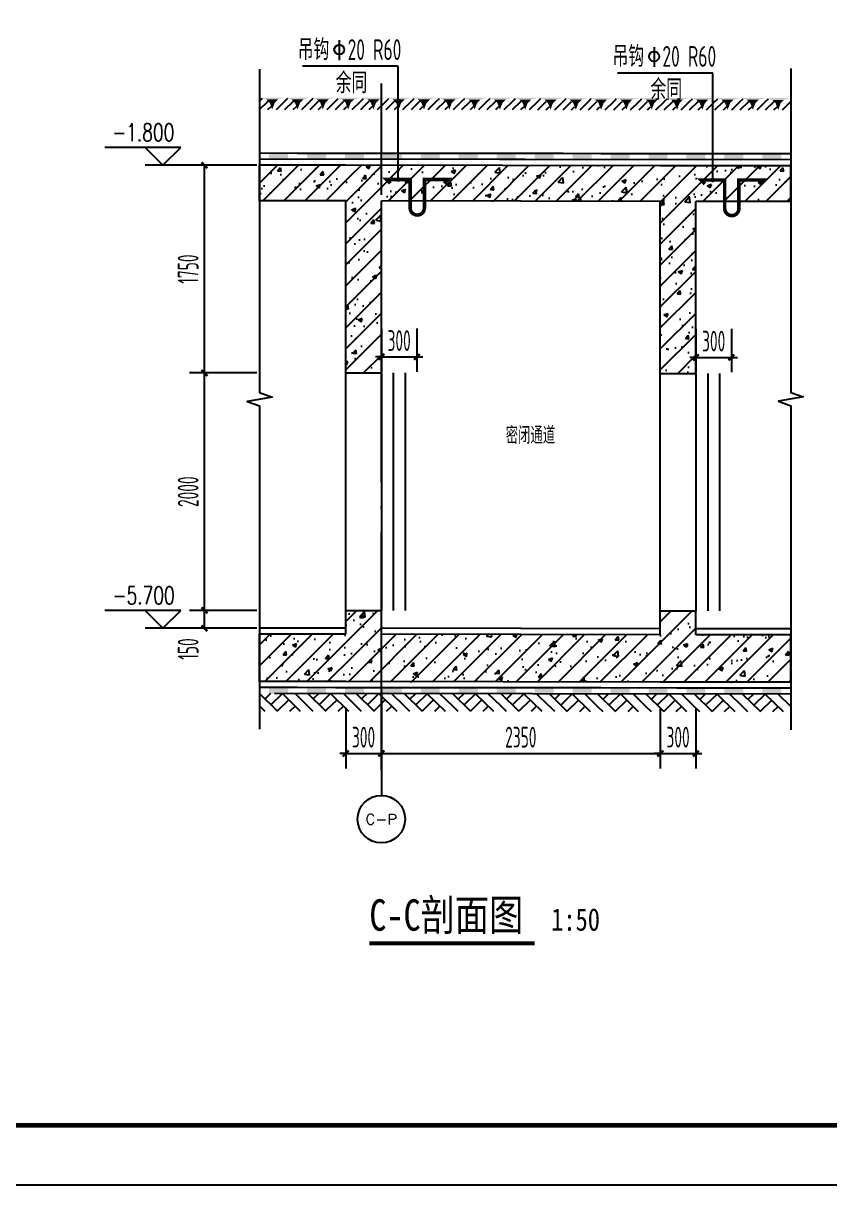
# Model space of a CAD drawing. Extents: x -473190 to 2138458, y -81875 to 2633646.
# Drawn here: x 1290838 to 1297633, y -81875 to -72091 of the extents above; entities that cross this region are included whole.
import ezdxf
from ezdxf.enums import TextEntityAlignment as Align

# ---------------------------------------------------------------- set-up
doc = ezdxf.new("R2010")
doc.units = 0
doc.header["$LTSCALE"] = 1000
doc.linetypes.add('DOTE', pattern=[2.42, 2, -0.2, 0.02, -0.2])
for name, color, linetype in [('$0$填充', 8, 'Continuous'), ('A_PLAN_DETAIL_zx', 41, 'Continuous'), ('AXIS', 3, 'Continuous'), ('AXIS_TEXT', 7, 'Continuous'), ('DIM_ELEV', 3, 'Continuous'), ('DIM_LEAD', 3, 'Continuous'), ('DIM_SYMB', 3, 'Continuous'), ('DOTE', 1, 'DOTE'), ('ECA_TK', 7, 'Continuous'), ('PUB_DIM', 3, 'Continuous'), ('PUB_HATCH', 8, 'Continuous'), ('PUB_TEXT', 7, 'Continuous'), ('RF-M', 4, 'Continuous'), ('RF-QT', 30, 'Continuous'), ('SURFACE', 6, 'Continuous'), ('tk', 7, 'Continuous'), ('可见线', 7, 'Continuous')]:
    doc.layers.add(name, color=color, linetype=linetype)
doc.layers.add('RF-WZ', color=110, linetype='Continuous', lineweight=0)
doc.styles.add('_TCH_AXIS', font='COMPLEX', dxfattribs={"bigfont": 'GBCBIG'})
doc.styles.add('_TCH_DIM', font='SIMPLEX', dxfattribs={"bigfont": 'GBCBIG'})
doc.styles.add('_TCH_DIM_T3', font='tssdeng.shx', dxfattribs={"width": 0.564706, "bigfont": '@@@tssdchn.shx'})
doc.styles.add('COMPLEX', font='COMPLEX.shx', dxfattribs={"width": 0.65})
doc.styles.add('KING-1', font='GBENOR', dxfattribs={"bigfont": 'GBCBIG'})
doc.styles.add('TYDG_01', font='', dxfattribs={"width": 0.8})
doc.styles.add('TYDG_02', font='TSSDENG', dxfattribs={"width": 0.8, "bigfont": 'TSSDCHN'})
doc.styles.get('TYDG_01').set_extended_font_data('SimSun')
doc.dimstyles.new('_TCH_ARCH&&50', dxfattribs={"dimtxt": 175, "dimasz": 50, "dimexe": 125, "dimexo": 150, "dimgap": 50, "dimtad": 1, "dimdec": 0, "dimzin": 0, "dimdsep": 46, "dimtxsty": '_TCH_DIM_T3', "dimblk": 'ARCHTICK', "dimcen": 0.09, "dimclrt": 7, "dimazin": 2, "dimtfac": 1, "dimtdec": 0, "dimtix": 1, "dimtmove": 2, "dimatfit": 3, "dimfxl": 0, "dimtolj": 1, "dimtzin": 0, "dimarcsym": 0})
pattern_1 = [(45, (-477544.96, -71625.69), (-88.388348, 88.388348), []), (50, (-477544.96, -71625.7), (358.63009, -31.376067), [37.5, -412.5]), (355, (-477544.96, -71625.7), (-69.37567, 376.09607), [30, -330]), (100.4514, (-477515.08, -71628.3), (289.25469, 344.71977), [31.870095, -350.571056]), (46.1842, (-477544.96, -71525.7), (533.62052, -82.75951), [56.25, -618.75]), (96.6356, (-477500.5, -71532.6), (467.33135, 487.05894), [47.80514, -525.8565]), (351.1842, (-477544.96, -71525.7), (467.33097, 487.0593), [45, -495]), (21, (-477494.96, -71550.7), (298.453526, -201.309445), [37.5, -412.5]), (326, (-477494.96, -71550.7), (121.657666, 362.57502), [30, -330]), (71.4514, (-477470.1, -71567.47), (420.111314, 161.26525), [31.870095, -350.571056]), (37.5, (-477544.96, -71625.69), (6.079928, 166.446927), [0, -326, 0, -335, 0, -331.25]), (7.5, (-477544.96, -71625.69), (131.534769, 197.205856), [0, -191, 0, -318.5, 0, -126.25]), (327.5, (-477656.46, -71625.69), (266.911218, -11.277436), [0, -125, 0, -390, 0, -517.5]), (317.5, (-477706.46, -71625.7), (291.593085, 50.05249), [0, -162.5, 0, -259, 0, -367.5])]

# ---------------------------------------------------------------- blocks, each defined once
blk = doc.blocks.new('10B_A1E图框')
at = {"layer": 'ECA_TK'}
blk.add_lwpolyline([(0, 0), (841, 0), (841, 594), (0, 594)], close=True, dxfattribs=at)
at = {"layer": 'ECA_TK', "const_width": 0.8}
blk.add_lwpolyline([(831, 10), (831, 584), (18, 584), (18, 10)], close=True, dxfattribs=at)
blk = doc.blocks.new('_ArchTick')
at = {"color": 0, "linetype": 'ByBlock', "const_width": 0.4}
blk.add_lwpolyline([(-0.5, -0.5), (0.5, 0.5)], dxfattribs=at)
blk = doc.blocks.new('*D2561')
at = {"layer": 'Defpoints', "color": 0, "transparency": 16777216}
for p in [(1293555.2, -77707.1), (1293855.2, -77707.1), (1293855.2, -78242.2)]:
    blk.add_point(p, dxfattribs=at)
at = {"layer": 'PUB_DIM', "color": 0, "lineweight": -2, "transparency": 16777216}
for p, q in [((1293555.2, -77857.1), (1293555.2, -78367.2)), ((1293855.2, -77857.1), (1293855.2, -78367.2)), ((1293555.2, -78242.2), (1293505.2, -78242.2)), ((1293555.2, -78242.2), (1293855.2, -78242.2)), ((1293855.2, -78242.2), (1293905.2, -78242.2))]:
    blk.add_line(p, q, dxfattribs=at)
at = {"layer": 'PUB_DIM', "color": 0, "lineweight": -2, "transparency": 16777216, "xscale": 50, "yscale": 50, "zscale": 50}
blk.add_blockref('_ArchTick', (1293555.2, -78242.2), dxfattribs=at)
at = {"layer": 'PUB_DIM', "color": 0, "lineweight": -2, "transparency": 16777216, "xscale": 50, "yscale": 50, "zscale": 50, "rotation": 180}
blk.add_blockref('_ArchTick', (1293855.2, -78242.2), dxfattribs=at)
at = {"layer": 'PUB_DIM', "color": 7, "transparency": 16777216, "insert": (1293705.2, -78104.7), "char_height": 175, "attachment_point": 5, "style": '_TCH_DIM_T3'}
blk.add_mtext('\\A1;300', dxfattribs=at)
blk = doc.blocks.new('*D2562')
at = {"layer": 'Defpoints', "color": 0, "transparency": 16777216}
for p in [(1293855.2, -77707.1), (1296205.2, -77707.1), (1296205.2, -78242.2)]:
    blk.add_point(p, dxfattribs=at)
at = {"layer": 'PUB_DIM', "color": 0, "lineweight": -2, "transparency": 16777216}
for p, q in [((1293855.2, -77857.1), (1293855.2, -78367.2)), ((1296205.2, -77857.1), (1296205.2, -78367.2)), ((1293855.2, -78242.2), (1296205.2, -78242.2))]:
    blk.add_line(p, q, dxfattribs=at)
at = {"layer": 'PUB_DIM', "color": 0, "lineweight": -2, "transparency": 16777216, "xscale": 50, "yscale": 50, "zscale": 50, "rotation": 180}
blk.add_blockref('_ArchTick', (1293855.2, -78242.2), dxfattribs=at)
at = {"layer": 'PUB_DIM', "color": 0, "lineweight": -2, "transparency": 16777216, "xscale": 50, "yscale": 50, "zscale": 50}
blk.add_blockref('_ArchTick', (1296205.2, -78242.2), dxfattribs=at)
at = {"layer": 'PUB_DIM', "color": 7, "transparency": 16777216, "insert": (1295030.2, -78104.7), "char_height": 175, "attachment_point": 5, "style": '_TCH_DIM_T3'}
blk.add_mtext('\\A1;2350', dxfattribs=at)
blk = doc.blocks.new('*D2563')
at = {"layer": 'Defpoints', "color": 0, "transparency": 16777216}
for p in [(1296205.2, -77707.1), (1296505.2, -77707.1), (1296505.2, -78242.2)]:
    blk.add_point(p, dxfattribs=at)
at = {"layer": 'PUB_DIM', "color": 0, "lineweight": -2, "transparency": 16777216}
for p, q in [((1296205.2, -77857.1), (1296205.2, -78367.2)), ((1296505.2, -77857.1), (1296505.2, -78367.2)), ((1296205.2, -78242.2), (1296155.2, -78242.2)), ((1296205.2, -78242.2), (1296505.2, -78242.2)), ((1296505.2, -78242.2), (1296555.2, -78242.2))]:
    blk.add_line(p, q, dxfattribs=at)
at = {"layer": 'PUB_DIM', "color": 0, "lineweight": -2, "transparency": 16777216, "xscale": 50, "yscale": 50, "zscale": 50}
blk.add_blockref('_ArchTick', (1296205.2, -78242.2), dxfattribs=at)
at = {"layer": 'PUB_DIM', "color": 0, "lineweight": -2, "transparency": 16777216, "xscale": 50, "yscale": 50, "zscale": 50, "rotation": 180}
blk.add_blockref('_ArchTick', (1296505.2, -78242.2), dxfattribs=at)
at = {"layer": 'PUB_DIM', "color": 7, "transparency": 16777216, "insert": (1296355.2, -78104.7), "char_height": 175, "attachment_point": 5, "style": '_TCH_DIM_T3'}
blk.add_mtext('\\A1;300', dxfattribs=at)
blk = doc.blocks.new('*D2564')
at = {"layer": 'Defpoints', "color": 0, "transparency": 16777216}
for p in [(1296505.2, -74515.9), (1296805.2, -74515.9), (1296805.2, -74906.3)]:
    blk.add_point(p, dxfattribs=at)
at = {"layer": 'PUB_DIM', "color": 0, "lineweight": -2, "transparency": 16777216}
for p, q in [((1296505.2, -74665.9), (1296505.2, -75031.3)), ((1296805.2, -74665.9), (1296805.2, -75031.3)), ((1296505.2, -74906.3), (1296455.2, -74906.3)), ((1296505.2, -74906.3), (1296805.2, -74906.3)), ((1296805.2, -74906.3), (1296855.2, -74906.3))]:
    blk.add_line(p, q, dxfattribs=at)
at = {"layer": 'PUB_DIM', "color": 0, "lineweight": -2, "transparency": 16777216, "xscale": 50, "yscale": 50, "zscale": 50}
blk.add_blockref('_ArchTick', (1296505.2, -74906.3), dxfattribs=at)
at = {"layer": 'PUB_DIM', "color": 0, "lineweight": -2, "transparency": 16777216, "xscale": 50, "yscale": 50, "zscale": 50, "rotation": 180}
blk.add_blockref('_ArchTick', (1296805.2, -74906.3), dxfattribs=at)
at = {"layer": 'PUB_DIM', "color": 7, "transparency": 16777216, "insert": (1296655.2, -74768.8), "char_height": 175, "attachment_point": 5, "style": '_TCH_DIM_T3'}
blk.add_mtext('\\A1;300', dxfattribs=at)
blk = doc.blocks.new('*D2565')
at = {"layer": 'Defpoints', "color": 0, "transparency": 16777216}
for p in [(1293855.2, -74511.2), (1294155.2, -74511.2), (1294155.2, -74901.6)]:
    blk.add_point(p, dxfattribs=at)
at = {"layer": 'PUB_DIM', "color": 0, "lineweight": -2, "transparency": 16777216}
for p, q in [((1293855.2, -74661.2), (1293855.2, -75026.6)), ((1294155.2, -74661.2), (1294155.2, -75026.6)), ((1293855.2, -74901.6), (1293805.2, -74901.6)), ((1293855.2, -74901.6), (1294155.2, -74901.6)), ((1294155.2, -74901.6), (1294205.2, -74901.6))]:
    blk.add_line(p, q, dxfattribs=at)
at = {"layer": 'PUB_DIM', "color": 0, "lineweight": -2, "transparency": 16777216, "xscale": 50, "yscale": 50, "zscale": 50}
blk.add_blockref('_ArchTick', (1293855.2, -74901.6), dxfattribs=at)
at = {"layer": 'PUB_DIM', "color": 0, "lineweight": -2, "transparency": 16777216, "xscale": 50, "yscale": 50, "zscale": 50, "rotation": 180}
blk.add_blockref('_ArchTick', (1294155.2, -74901.6), dxfattribs=at)
at = {"layer": 'PUB_DIM', "color": 7, "transparency": 16777216, "insert": (1294005.2, -74764.1), "char_height": 175, "attachment_point": 5, "style": '_TCH_DIM_T3'}
blk.add_mtext('\\A1;300', dxfattribs=at)
blk = doc.blocks.new('*D2566')
at = {"layer": 'Defpoints', "color": 0, "transparency": 16777216}
for p in [(1292365.1, -73287.1), (1292955.2, -73287.1), (1292955.2, -75037.1)]:
    blk.add_point(p, dxfattribs=at)
at = {"layer": 'PUB_DIM', "color": 0, "lineweight": -2, "transparency": 16777216}
for p, q in [((1292805.2, -73287.1), (1292240.1, -73287.1)), ((1292365.1, -75037.1), (1292365.1, -73287.1)), ((1292805.2, -75037.1), (1292240.1, -75037.1))]:
    blk.add_line(p, q, dxfattribs=at)
at = {"layer": 'PUB_DIM', "color": 0, "lineweight": -2, "transparency": 16777216, "xscale": 50, "yscale": 50, "zscale": 50}
for p, rotation in [((1292365.1, -73287.1), 90), ((1292365.1, -75037.1), 270)]:
    blk.add_blockref('_ArchTick', p, dxfattribs=dict(at, rotation=rotation))
at = {"layer": 'PUB_DIM', "color": 7, "transparency": 16777216, "insert": (1292227.6, -74162.1), "char_height": 175, "attachment_point": 5, "rotation": 90, "style": '_TCH_DIM_T3'}
blk.add_mtext('\\A1;1750', dxfattribs=at)
blk = doc.blocks.new('*D2567')
at = {"layer": 'Defpoints', "color": 0, "transparency": 16777216}
for p in [(1292365.1, -75037.1), (1292955.2, -75037.1), (1292955.2, -77037.1)]:
    blk.add_point(p, dxfattribs=at)
at = {"layer": 'PUB_DIM', "color": 0, "lineweight": -2, "transparency": 16777216}
for p, q in [((1292805.2, -75037.1), (1292240.1, -75037.1)), ((1292365.1, -77037.1), (1292365.1, -75037.1)), ((1292805.2, -77037.1), (1292240.1, -77037.1))]:
    blk.add_line(p, q, dxfattribs=at)
at = {"layer": 'PUB_DIM', "color": 0, "lineweight": -2, "transparency": 16777216, "xscale": 50, "yscale": 50, "zscale": 50}
for p, rotation in [((1292365.1, -75037.1), 90), ((1292365.1, -77037.1), 270)]:
    blk.add_blockref('_ArchTick', p, dxfattribs=dict(at, rotation=rotation))
at = {"layer": 'PUB_DIM', "color": 7, "transparency": 16777216, "insert": (1292227.6, -76037.1), "char_height": 175, "attachment_point": 5, "rotation": 90, "style": '_TCH_DIM_T3'}
blk.add_mtext('\\A1;2000', dxfattribs=at)
blk = doc.blocks.new('*D2568')
at = {"layer": 'Defpoints', "color": 0, "transparency": 16777216}
for p in [(1292365.1, -77037.1), (1292955.2, -77037.1), (1292955.2, -77187.1)]:
    blk.add_point(p, dxfattribs=at)
at = {"layer": 'PUB_DIM', "color": 0, "lineweight": -2, "transparency": 16777216}
for p, q in [((1292805.2, -77037.1), (1292240.1, -77037.1)), ((1292365.1, -77187.1), (1292365.1, -77037.1)), ((1292805.2, -77187.1), (1292240.1, -77187.1))]:
    blk.add_line(p, q, dxfattribs=at)
at = {"layer": 'PUB_DIM', "color": 0, "lineweight": -2, "transparency": 16777216, "xscale": 50, "yscale": 50, "zscale": 50}
for p, rotation in [((1292365.1, -77037.1), 90), ((1292365.1, -77187.1), 270)]:
    blk.add_blockref('_ArchTick', p, dxfattribs=dict(at, rotation=rotation))
at = {"layer": 'PUB_DIM', "color": 7, "transparency": 16777216, "insert": (1292227.6, -77362.1), "char_height": 175, "attachment_point": 5, "rotation": 90, "style": '_TCH_DIM_T3'}
blk.add_mtext('\\A1;150', dxfattribs=at)
blk = doc.blocks.new('$LinePat$防水层2')
at = {"color": 0}
blk.add_line((0, 0), (600, 0), dxfattribs=at)
blk.add_solid([(150, 0), (450, 0), (150, -100), (450, -100)], dxfattribs=at)
blk = doc.blocks.new('$LinePat$素土夯实')
at = {"color": 0}
for p, q in [((0, -210), (210, 0)), ((120, -300), (420, 0)), ((420, 0), (608, -188)), ((495, -300), (795, 0)), ((615, 0), (705, -90)), ((315, -105), (502, -293)), ((210, -210), (300, -300)), ((705, -300), (795, -210))]:
    blk.add_line(p, q, dxfattribs=at)
blk = doc.blocks.new('$LinePat$自然土壤')
at = {"color": 0}
for p, q in [((0, -90), (71, -19)), ((0, -300), (211, -89)), ((210, -300), (286, -224)), ((420, -300), (630, -90))]:
    blk.add_line(p, q, dxfattribs=at)
for points in [[(0, 0), (630, 0), (168, -45), (462, -45)], [(168, -45), (462, -45), (252, -132), (378, -132)], [(252, -132), (378, -132), (315, -300)]]:
    blk.add_solid(points, dxfattribs=at)
blk = doc.blocks.new('_AXISO')
blk.add_circle((0, 0), 0.5)
at = {"layer": 'AXIS_TEXT', "style": 'COMPLEX', "width": 1.041667}
blk.add_attdef('A', text='', height=0.56, dxfattribs=at).set_placement((-0.25, -0.28), (0.25, -0.28), align=Align.FIT)

msp = doc.modelspace()

# ---------------------------------------------------------------- hatches: boundary and pattern name
at = {"layer": 'PUB_HATCH'}
h = msp.add_hatch(dxfattribs=at)
h.set_pattern_fill('钢筋混凝土', color=256, scale=50, style=0)
h.set_pattern_definition(pattern_1)
h.paths.add_polyline_path([(1293630.3, -73437.2), (1293555.2, -73287.1), (1292829.2, -73287.1), (1292829.2, -73587.1), (1293555.2, -73587.1)])
h = msp.add_hatch(dxfattribs=at)
h.set_pattern_fill('钢筋混凝土', color=256, scale=50, style=0)
h.set_pattern_definition(pattern_1)
h.paths.add_polyline_path([(1296280.3, -73441.8), (1296205.7, -73291.8), (1293555.7, -73287.1), (1293630.3, -73437.2), (1293855.2, -73587.6), (1296205.2, -73591.8)])
h = msp.add_hatch(dxfattribs=at)
h.set_pattern_fill('钢筋混凝土', color=256, scale=50, style=0)
h.set_pattern_definition(pattern_1)
h.paths.add_polyline_path([(1297305.2, -73291.8), (1296205.2, -73291.8), (1296280.3, -73441.8), (1296505.2, -73591.8), (1297305.2, -73591.8)])
h = msp.add_hatch(dxfattribs=at)
h.set_pattern_fill('钢筋混凝土', color=256, scale=50, style=0)
h.set_pattern_definition(pattern_1)
h.paths.add_polyline_path([(1293855.2, -75037.1), (1293855.2, -73587.6), (1293630.3, -73437.2), (1293555.2, -73587.1), (1293555.2, -75037.1)])
h = msp.add_hatch(dxfattribs=at)
h.set_pattern_fill('钢筋混凝土', color=256, scale=50, style=0)
h.set_pattern_definition(pattern_1)
h.paths.add_polyline_path([(1296505.2, -75041.8), (1296505.2, -73591.8), (1296280.3, -73441.8), (1296205.2, -73591.8), (1296205.2, -75041.8)])
h = msp.add_hatch(dxfattribs=at)
h.set_pattern_fill('钢筋混凝土', color=256, scale=50, style=0)
h.set_pattern_definition(pattern_1)
h.paths.add_polyline_path([(1293630.2, -77437.2), (1293855.2, -77237.6), (1293855.2, -77037.1), (1293555.2, -77037.1), (1293555.2, -77237.1)])
h = msp.add_hatch(dxfattribs=at)
h.set_pattern_fill('钢筋混凝土', color=256, scale=50, style=0)
h.set_pattern_definition(pattern_1)
h.paths.add_polyline_path([(1296280.1, -77441.8), (1296505.2, -77241.8), (1296505.2, -77041.8), (1296205.2, -77041.8), (1296205.2, -77241.8)])
h = msp.add_hatch(dxfattribs=at)
h.set_pattern_fill('钢筋混凝土', color=256, scale=50, style=0)
h.set_pattern_definition(pattern_1)
h.paths.add_polyline_path([(1293630.2, -77437.2), (1293555.2, -77237.1), (1292829.2, -77237.1), (1292829.2, -77637.1), (1293555.2, -77637.1)])
h = msp.add_hatch(dxfattribs=at)
h.set_pattern_fill('钢筋混凝土', color=256, scale=50, style=0)
h.set_pattern_definition(pattern_1)
h.paths.add_polyline_path([(1296280.1, -77441.8), (1296205.2, -77241.8), (1293855.2, -77237.6), (1293630.2, -77437.2), (1293555, -77637.1), (1296205, -77641.8)])
h = msp.add_hatch(dxfattribs=at)
h.set_pattern_fill('钢筋混凝土', color=256, scale=50, style=0)
h.set_pattern_definition(pattern_1)
h.paths.add_polyline_path([(1297305.2, -77241.8), (1296505.2, -77241.8), (1296280.1, -77441.8), (1296205.2, -77641.8), (1297305.2, -77641.8)])

# ---------------------------------------------------------------- linework, layer by layer
msp.add_line((1297305.2, -73241.8), (1292829.2, -73237.1))
at = {"layer": 'A_PLAN_DETAIL_zx', "const_width": 30}
for points in [[(1294386, -73440.3), (1294418.2, -73407.1), (1294218.2, -73407.1), (1294218.2, -73647.1, -1), (1294098.2, -73647.1), (1294098.2, -73407.1), (1293898.2, -73407.1), (1293930.3, -73440.3)], [(1297036, -73445), (1297068.1, -73411.8), (1296868.1, -73411.8), (1296868.1, -73651.8, -1), (1296748.1, -73651.8), (1296748.1, -73411.8), (1296548.1, -73411.8), (1296580.3, -73445)]]:
    msp.add_lwpolyline(points, format="xyb", dxfattribs=at)
at = {"layer": 'AXIS'}
msp.add_line((1293855.2, -77702.3), (1293855.2, -78595.5), dxfattribs=at)
at = {"layer": 'DIM_ELEV'}
for p, q in [((1292165.1, -73137.1), (1291524.2, -73137.1)), ((1292015.1, -73287.1), (1291865.1, -73137.1)), ((1292015.1, -73287.1), (1292165.1, -73137.1)), ((1292365.1, -73287.1), (1291865.1, -73287.1)), ((1292165.1, -77037.1), (1291524.2, -77037.1)), ((1292015.1, -77187.1), (1291865.1, -77037.1)), ((1292015.1, -77187.1), (1292165.1, -77037.1)), ((1292365.1, -77187.1), (1291865.1, -77187.1))]:
    msp.add_line(p, q, dxfattribs=at)
at = {"layer": 'DIM_LEAD'}
for p, q in [((1293995.7, -72453.6), (1293192, -72453.6)), ((1293998.2, -73407.1), (1293995.7, -72453.6)), ((1293998.2, -73407.1), (1293995.7, -72453.6)), ((1296648.1, -72510.8), (1295844.4, -72510.8)), ((1296648.1, -73411.8), (1296648.1, -72510.8)), ((1296648.1, -73411.8), (1296648.1, -72510.8))]:
    msp.add_line(p, q, dxfattribs=at)
at = {"layer": 'DIM_LEAD', "const_width": 20}
for points in [[(1293998.2, -73417.1, 1), (1293998.1, -73397.1, 1)], [(1293998.2, -73417.1, 1), (1293998.1, -73397.1, 1)], [(1296648.1, -73421.8, 1), (1296648.1, -73401.8, 1)], [(1296648.1, -73421.8, 1), (1296648.1, -73401.8, 1)]]:
    msp.add_lwpolyline(points, format="xyb", close=True, dxfattribs=at)
at = {"layer": 'DIM_SYMB'}
for points in [[(1292829.2, -72478.9), (1292829.2, -75201.7), (1292934.2, -75239.9), (1292724.2, -75277), (1292829.2, -75314.2), (1292829.2, -78037.1)], [(1297305.2, -72471.2), (1297305.2, -75200.3), (1297410.2, -75238.5), (1297200.2, -75275.5), (1297305.2, -75312.8), (1297305.2, -78041.8)]]:
    msp.add_lwpolyline(points, dxfattribs=at)
at = {"layer": 'DIM_SYMB', "const_width": 35}
msp.add_lwpolyline([(1293754.2, -79841.5), (1295146.2, -79841.5)], dxfattribs=at)
at = {"layer": 'DOTE'}
msp.add_line((1293855.2, -78377.7), (1293855.2, -72597.6), dxfattribs=at)
at = {"layer": 'PUB_TEXT'}
for p, q in [((1293501, -72234.8), (1293501, -72401.1)), ((1296153.4, -72292.1), (1296153.4, -72458.3))]:
    msp.add_line(p, q, dxfattribs=at)
for centre in [(1293501, -72313.6), (1296153.4, -72370.8)]:
    msp.add_circle(centre, 42, dxfattribs=at)
at = {"layer": 'RF-M'}
for p, q in [((1293555.2, -77037.1), (1293555.2, -75037.1)), ((1293855.2, -75037.1), (1293855.2, -77037.1)), ((1293955.2, -75037.1), (1293955.2, -77037.1)), ((1294055.2, -75037.1), (1294055.2, -77037.1)), ((1296205.2, -77041.8), (1296205.2, -75041.8)), ((1296505.2, -75041.8), (1296505.2, -77041.8)), ((1296605.2, -75041.8), (1296605.2, -77041.8)), ((1296705.2, -75041.8), (1296705.2, -77041.8))]:
    msp.add_line(p, q, dxfattribs=at)
at = {"layer": 'RF-QT'}
for p, q in [((1293555.2, -73287.1), (1292829.2, -73287.1)), ((1292829.2, -73587.1), (1292829.2, -73287.1)), ((1296205.7, -73291.8), (1293555.7, -73287.1)), ((1297305.2, -73291.8), (1296205.2, -73291.8)), ((1297305.2, -73591.8), (1297305.2, -73291.8)), ((1293555.2, -73587.1), (1292829.2, -73587.1)), ((1293555.2, -75037.1), (1293555.2, -73587.1)), ((1293855.2, -75037.1), (1293855.2, -73587.6)), ((1296205.2, -73591.8), (1293855.2, -73587.6)), ((1296205.2, -75041.8), (1296205.2, -73591.8)), ((1297305.2, -73591.8), (1296505.2, -73591.8)), ((1296505.2, -75041.8), (1296505.2, -73591.8)), ((1293555.2, -75037.1), (1293855.2, -75037.1)), ((1296205.2, -75041.8), (1296505.2, -75041.8)), ((1293555.2, -77237.1), (1293555.2, -77037.1)), ((1293555.2, -77037.1), (1293855.2, -77037.1)), ((1293855.2, -77237.6), (1293855.2, -77037.1)), ((1296205.2, -77241.8), (1296205.2, -77041.8)), ((1296205.2, -77041.8), (1296505.2, -77041.8)), ((1296505.2, -77241.8), (1296505.2, -77041.8)), ((1293555.2, -77237.1), (1292829.2, -77237.1)), ((1292829.2, -77637.1), (1292829.2, -77237.1)), ((1296205.2, -77241.8), (1293855.2, -77237.6)), ((1297305.2, -77241.8), (1296505.2, -77241.8)), ((1297305.2, -77641.8), (1297305.2, -77241.8)), ((1293555.2, -77637.1), (1292829.2, -77637.1)), ((1296205, -77641.8), (1293555, -77637.1)), ((1297305.2, -77641.8), (1296205.2, -77641.8))]:
    msp.add_line(p, q, dxfattribs=at)
at = {"layer": 'SURFACE'}
for points in [[(1296879.2, -73241.8), (1292829.2, -73237.1)], [(1297305.2, -77691.8), (1292955.2, -77687.1)], [(1297305.2, -77741.8), (1292955.2, -77737.1)]]:
    msp.add_lwpolyline(points, dxfattribs=at)
at = {"layer": '可见线'}
for p, q in [((1293555.2, -77187.1), (1292829.2, -77187.1)), ((1296205.2, -77191.8), (1293855.2, -77187.1)), ((1297305.2, -77191.8), (1296505.2, -77191.8))]:
    msp.add_line(p, q, dxfattribs=at)

# ---------------------------------------------------------------- block references
at = {"layer": '$0$填充', "xscale": -0.5118325746628853, "yscale": 0.5, "zscale": 0.5, "rotation": 359.9391037780684}
for p in [(1293236.1, -77737.5), (1293643, -77737.9), (1294049.9, -77738.4), (1294456.8, -77738.8), (1294863.7, -77739.2), (1295270.6, -77739.6), (1295677.6, -77740.1), (1296084.5, -77740.5), (1296491.4, -77740.9), (1296898.3, -77741.4), (1297305.2, -77741.8)]:
    msp.add_blockref('$LinePat$素土夯实', p, dxfattribs=at)
at = {"layer": 'AXIS'}
ref = msp.add_blockref('_AXISO', (1293855.2, -78795.5), dxfattribs=dict(at, xscale=400, yscale=400, zscale=400))
ref.add_attrib('A', 'C-P', dxfattribs={"layer": 'AXIS_TEXT', "height": 87.3, "style": '_TCH_AXIS'}).set_placement((1293722.2, -78839.2), (1293988.2, -78839.2), align=Align.FIT)
at = {"layer": 'SURFACE', "color": 8, "xscale": 0.3383201712278625, "yscale": 0.3333333333333333, "zscale": 0.3333333333333333, "rotation": 359.9391037691334}
for p in [(1292829.3, -72716.9), (1293042.4, -72717.1), (1293255.5, -72717.3), (1293468.7, -72717.5), (1293681.8, -72717.8), (1293895, -72718), (1294108.1, -72718.2), (1294321.3, -72718.4), (1294534.4, -72718.7), (1294747.5, -72718.9), (1294960.7, -72719.1), (1295173.8, -72719.4), (1295387, -72719.6), (1295600.1, -72719.8), (1295813.2, -72720), (1296026.4, -72720.3), (1296239.5, -72720.5), (1296452.7, -72720.7), (1296665.8, -72720.9), (1296878.9, -72721.2), (1297092.1, -72721.4)]:
    msp.add_blockref('$LinePat$自然土壤', p, dxfattribs=at)
at = {"layer": 'SURFACE', "yscale": 0.5, "zscale": 0.5}
for p, xscale, rotation in [((1293148.9, -73187.4), -0.532854269691109, 359.9391037691313), ((1293468.6, -73187.7), -0.532854269691109, 359.9391037691313), ((1293788.3, -73188.1), -0.532854269691109, 359.9391037691313), ((1294108.1, -73188.4), -0.532854269691109, 359.9391037691313), ((1294427.8, -73188.8), -0.532854269691109, 359.9391037691313), ((1294747.5, -73189.1), -0.532854269691109, 359.9391037691313), ((1295067.2, -73189.4), -0.532854269691109, 359.9391037691313), ((1295386.9, -73189.8), -0.532854269691109, 359.9391037691313), ((1295706.6, -73190.1), -0.532854269691109, 359.9391037691313), ((1296026.3, -73190.5), -0.532854269691109, 359.9391037691313), ((1296346, -73190.8), -0.532854269691109, 359.9391037691313), ((1296665.8, -73191.1), -0.532854269691109, 359.9391037691313), ((1296985.5, -73191.5), -0.532854269691109, 359.9391037691313), ((1297305.2, -73191.8), -0.532854269691109, 359.9391037691313), ((1293148.9, -77687.4), -0.5328542696942914, 359.9391037780684), ((1293468.6, -77687.7), -0.5328542696942914, 359.9391037780684), ((1293788.3, -77688.1), -0.5328542696942914, 359.9391037780684), ((1294108.1, -77688.4), -0.5328542696942914, 359.9391037780684), ((1294427.8, -77688.8), -0.5328542696942914, 359.9391037780684), ((1294747.5, -77689.1), -0.5328542696942914, 359.9391037780684), ((1295067.2, -77689.4), -0.5328542696942914, 359.9391037780684), ((1295386.9, -77689.8), -0.5328542696942914, 359.9391037780684), ((1295706.6, -77690.1), -0.5328542696942914, 359.9391037780684), ((1296026.3, -77690.5), -0.5328542696942914, 359.9391037780684), ((1296346, -77690.8), -0.5328542696942914, 359.9391037780684), ((1296665.8, -77691.1), -0.5328542696942914, 359.9391037780684), ((1296985.5, -77691.5), -0.5328542696942914, 359.9391037780684), ((1297305.2, -77691.8), -0.5328542696942914, 359.9391037780684)]:
    msp.add_blockref('$LinePat$防水层2', p, dxfattribs=dict(at, xscale=xscale, rotation=rotation))
at = {"layer": 'tk', "xscale": 50, "yscale": 50, "zscale": 50}
msp.add_blockref('10B_A1E图框', (1264213.1, -81874.7), dxfattribs=at)

# ---------------------------------------------------------------- texts
at = {"layer": 'PUB_TEXT'}
for s, height, style, width, p in [('吊钩', 175, 'TYDG_02', 0.8, (1293151, -72401.1)), ('20 R60', 175, 'TYDG_02', 0.64, (1293571, -72401.1)), ('吊钩', 175, 'TYDG_02', 0.8, (1295803.4, -72458.3)), ('20 R60', 175, 'TYDG_02', 0.64, (1296223.4, -72458.3)), ('余同', 175, 'TYDG_02', 0.8, (1293470.4, -72681.1)), ('余同', 175, 'TYDG_02', 0.8, (1296122.8, -72738.3)), ('-1.800', 148.75, '_TCH_DIM', 0.705882, (1291588.7, -73084.6)), ('-5.700', 148.75, '_TCH_DIM', 0.705882, (1291591.7, -76984.6)), ('C-C剖面图', 264.35, 'TYDG_01', 0.8, (1293754.2, -79734.6)), ('1:50', 188.82, 'TYDG_01', 0.8, (1295286.2, -79734.6))]:
    msp.add_text(s, height=height, dxfattribs=dict(at, style=style, width=width)).set_placement(p)
at = {"layer": 'RF-WZ', "style": 'KING-1'}
msp.add_text('密闭通道', height=144.68, dxfattribs=at).set_placement((1294903.1, -75634.8))

# ---------------------------------------------------------------- dimensions: what is measured, and where the dimension line sits
at = {"layer": 'PUB_DIM'}
for p1, p2, distance, picture, middle in [((1292955.2, -75037.1), (1292955.2, -73287.1), 590.1, '*D2566', (1292227.6, -74162.1)), ((1293855.2, -74511.2), (1294155.2, -74511.2), -390.4, '*D2565', (1294005.2, -74764.1)), ((1296505.2, -74515.9), (1296805.2, -74515.9), -390.4, '*D2564', (1296655.2, -74768.8)), ((1292955.2, -77037.1), (1292955.2, -75037.1), 590.1, '*D2567', (1292227.6, -76037.1)), ((1293555.2, -77707.1), (1293855.2, -77707.1), -535.2, '*D2561', (1293705.2, -78104.7)), ((1293855.2, -77707.1), (1296205.2, -77707.1), -535.2, '*D2562', (1295030.2, -78104.7)), ((1296205.2, -77707.1), (1296505.2, -77707.1), -535.2, '*D2563', (1296355.2, -78104.7))]:
    dim = msp.add_aligned_dim(p1=p1, p2=p2, distance=distance, dimstyle='_TCH_ARCH&&50', dxfattribs=at)
    dim.commit()
    dim.dimension.update_dxf_attribs({"geometry": picture, "text_midpoint": middle})
dim = msp.add_linear_dim(base=(1292365.1, -77037.1), p1=(1292955.2, -77187.1), p2=(1292955.2, -77037.1), angle=90, dimstyle='_TCH_ARCH&&50', dxfattribs=at)
dim.commit()
dim.dimension.update_dxf_attribs({"geometry": '*D2568', "text_midpoint": (1292227.6, -77362.1), "dimtype": 129})

doc.saveas('drawing.dxf')
